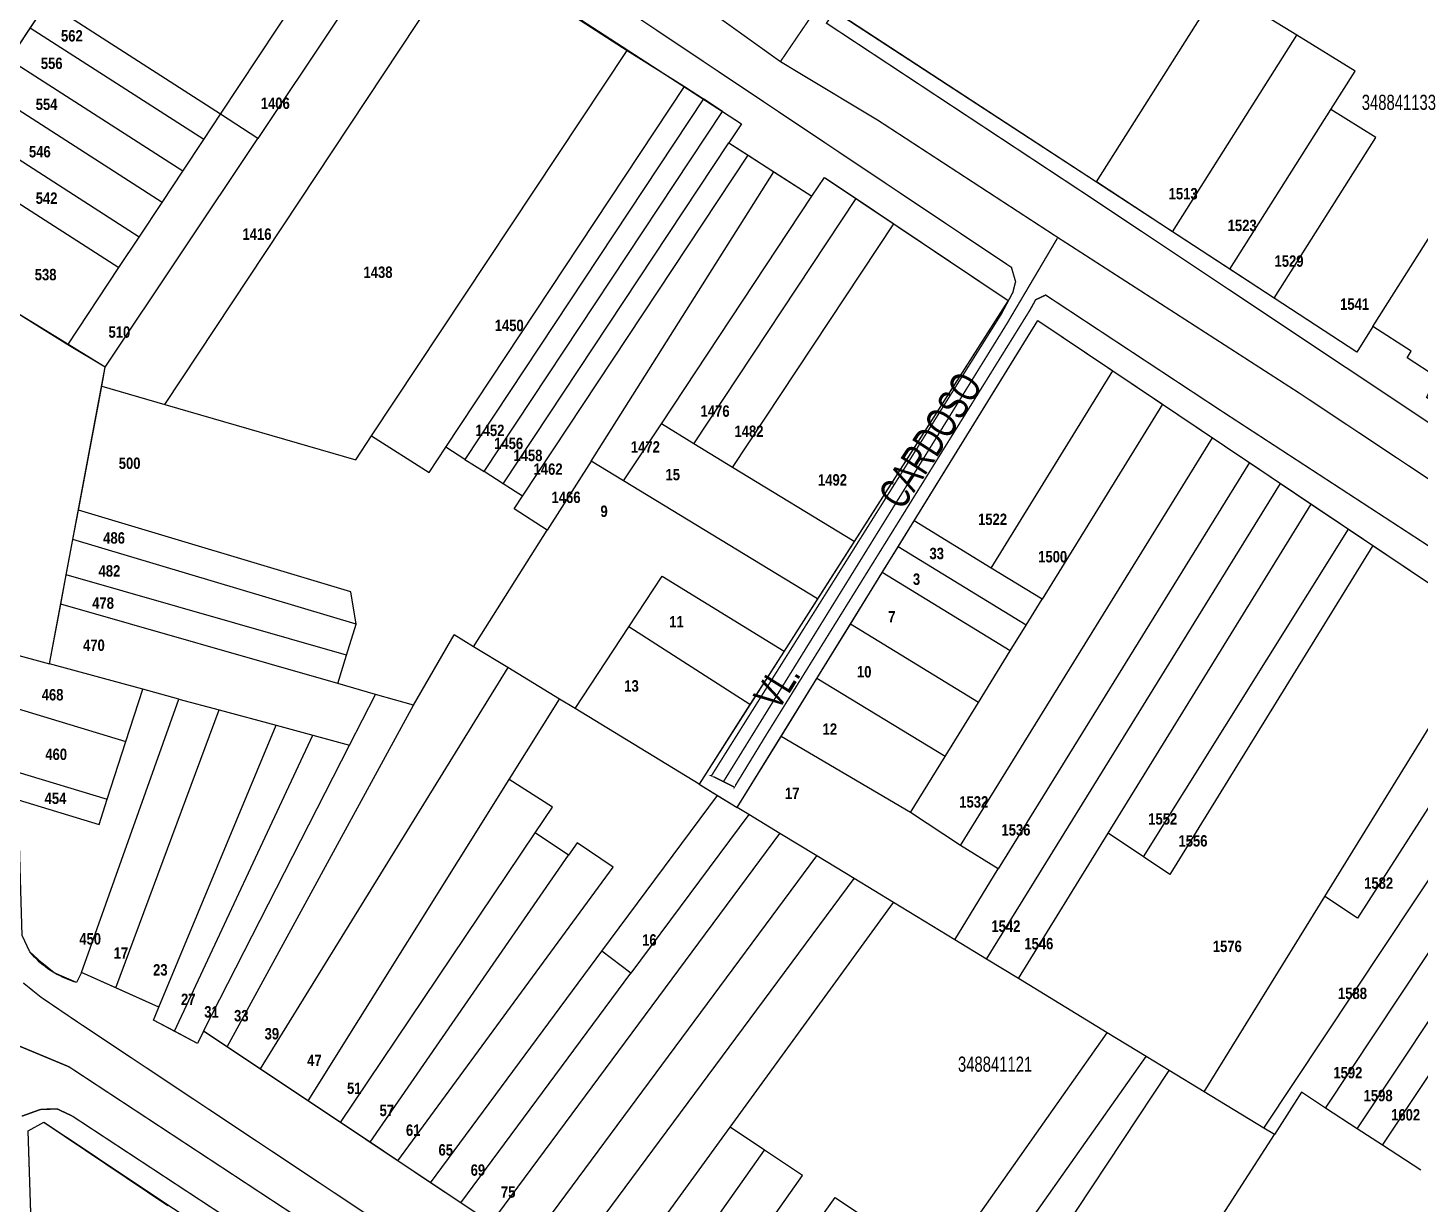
# Model space of a CAD drawing. Extents: x 203136 to 205923, y 4839890 to 4842982.
# Drawn here: x 203480.9 to 203664.5, y 4840513.5 to 4840668.6 of the extents above; entities that cross this region are included whole.
import ezdxf
from ezdxf.enums import TextEntityAlignment as Align

# ---------------------------------------------------------------- set-up
doc = ezdxf.new("R2010")
doc.units = 0
doc.header["$LTSCALE"] = 1.5
doc.header["$MEASUREMENT"] = 0
for name, color, linetype in [('CD_MALHA_LOTES', 40, 'CONTINUOUS'), ('CD_TXT_QUADRA', 7, 'CONTINUOUS'), ('RU-QUADRAS', 210, 'CONTINUOUS'), ('SV-EIXO-RUA-PAV', 20, 'CONTINUOUS'), ('SV-RUA-PAVIM-S-GUIA-C-GUIA', 7, 'CONTINUOUS'), ('SV-TXT-RUA-PAV-S-GUIA-C-GUIA', 7, 'CONTINUOUS'), ('Th_NmrPort', 1, 'CONTINUOUS')]:
    doc.layers.add(name, color=color, linetype=linetype)
doc.styles.add('3488-41-2D_TXTB$0$ARIAL', font='ARIAL.TTF')
doc.styles.add('ARIAL', font='ARIAL.TTF')
doc.styles.get("Standard").update_dxf_attribs({"font": 'swisscbo.ttf'})

msp = doc.modelspace()

# ---------------------------------------------------------------- linework, layer by layer
at = {"layer": 'CD_MALHA_LOTES', "linetype": 'Continuous', "flags": 128}
for points in [[(203506.29, 4840657.2), (203526.34, 4840687.51)], [(203531.34, 4840684.2), (203511.22, 4840654.03)], [(203498.96, 4840618.93), (203538.85, 4840679.23)], [(203538.85, 4840679.23), (203559.93, 4840665.61)], [(203481.22, 4840668.58), (203483.43, 4840671.92)], [(203506.29, 4840657.2), (203483.43, 4840671.92)], [(203588.24, 4840670.21), (203621.79, 4840648.28)], [(203621.79, 4840648.28), (203635.67, 4840670.24)], [(203478.46, 4840664.42), (203481.22, 4840668.58)], [(203504.08, 4840653.87), (203481.22, 4840668.58)], [(203648.22, 4840667.62), (203644.83, 4840669.7)], [(203631.83, 4840641.72), (203648.22, 4840667.62)], [(203655.89, 4840662.9), (203648.22, 4840667.62)], [(203526.2, 4840614.78), (203559.93, 4840665.61)], [(203559.93, 4840665.61), (203567.46, 4840660.85)], [(203501.32, 4840649.7), (203478.88, 4840664.14)], [(203652.68, 4840657.83), (203655.89, 4840662.9)], [(203536.01, 4840613.32), (203567.46, 4840660.85)], [(203567.46, 4840660.85), (203569.98, 4840659.22)], [(203498.59, 4840645.56), (203477.64, 4840659.05)], [(203569.98, 4840659.22), (203538.53, 4840611.69)], [(203572.49, 4840657.59), (203569.98, 4840659.22)], [(203504.08, 4840653.87), (203506.29, 4840657.2)], [(203511.22, 4840654.03), (203506.29, 4840657.2)], [(203541.06, 4840610.07), (203572.49, 4840657.59)], [(203572.49, 4840657.59), (203575.01, 4840655.96)], [(203639.37, 4840636.79), (203652.68, 4840657.83)], [(203658.64, 4840654.16), (203652.68, 4840657.83)], [(203575.01, 4840655.96), (203573.33, 4840653.42)], [(203658.25, 4840629.23), (203674.7, 4840655.23)], [(203491.11, 4840623.87), (203511.22, 4840654.03)], [(203501.32, 4840649.7), (203504.08, 4840653.87)], [(203543.58, 4840608.45), (203573.33, 4840653.42)], [(203573.33, 4840653.42), (203575.85, 4840651.8)], [(203645.23, 4840632.96), (203658.64, 4840654.16)], [(203495.58, 4840641.01), (203477.64, 4840652.56)], [(203546.1, 4840606.82), (203575.85, 4840651.8)], [(203575.85, 4840651.8), (203579.27, 4840649.6)], [(203498.59, 4840645.56), (203501.32, 4840649.7)], [(203555.15, 4840611.47), (203579.27, 4840649.6)], [(203579.27, 4840649.6), (203584.27, 4840646.39)], [(203584.27, 4840646.39), (203585.95, 4840648.87)], [(203585.95, 4840648.87), (203590.1, 4840646.08)], [(203631.83, 4840641.72), (203621.79, 4840648.28)], [(203477.64, 4840646.81), (203492.91, 4840636.98)], [(203564.42, 4840616.36), (203584.27, 4840646.39)], [(203568.69, 4840613.75), (203590.1, 4840646.08)], [(203590.1, 4840646.08), (203595.08, 4840642.74)], [(203495.58, 4840641.01), (203498.59, 4840645.56)], [(203573.82, 4840610.63), (203595.08, 4840642.74)], [(203595.08, 4840642.74), (203610.13, 4840632.63)], [(203492.91, 4840636.98), (203495.58, 4840641.01)], [(203639.37, 4840636.79), (203631.83, 4840641.72)], [(203486.18, 4840626.81), (203492.91, 4840636.98)], [(203645.23, 4840632.96), (203639.37, 4840636.79)], [(203486.18, 4840626.81), (203477.64, 4840632.1)], [(203610.13, 4840632.63), (203589.84, 4840600.87)], [(203656.11, 4840625.85), (203645.23, 4840632.96)], [(203597.74, 4840603.57), (203614.05, 4840630)], [(203614.05, 4840630), (203623.94, 4840623.36)], [(203658.25, 4840629.23), (203656.11, 4840625.85)], [(203663.27, 4840625.95), (203658.25, 4840629.23)], [(203491.11, 4840623.87), (203486.18, 4840626.81)], [(203662.74, 4840625.1), (203663.27, 4840625.95)], [(203490.64, 4840621.33), (203491.11, 4840623.87)], [(203666.65, 4840622.55), (203662.74, 4840625.1)], [(203607.9, 4840597.36), (203623.94, 4840623.36)], [(203623.94, 4840623.36), (203630.5, 4840618.95)], [(203487.56, 4840604.99), (203490.64, 4840621.33)], [(203490.64, 4840621.33), (203498.96, 4840618.93)], [(203498.96, 4840618.93), (203524.13, 4840611.65)], [(203630.5, 4840618.95), (203614.63, 4840593.24)], [(203630.5, 4840618.95), (203637.07, 4840614.55)], [(203524.13, 4840611.65), (203526.2, 4840614.78)], [(203526.2, 4840614.78), (203533.8, 4840609.98)], [(203559.45, 4840608.85), (203564.42, 4840616.36)], [(203568.69, 4840613.75), (203564.42, 4840616.36)], [(203533.8, 4840609.98), (203536.01, 4840613.32)], [(203538.53, 4840611.69), (203536.01, 4840613.32)], [(203573.82, 4840610.63), (203568.69, 4840613.75)], [(203603.87, 4840560.75), (203637.07, 4840614.55)], [(203637.07, 4840614.55), (203641.97, 4840611.26)], [(203538.53, 4840611.69), (203541.06, 4840610.07)], [(203555.15, 4840611.47), (203549.38, 4840602.34)], [(203559.45, 4840608.85), (203555.15, 4840611.47)], [(203641.97, 4840611.26), (203608.85, 4840557.7)], [(203641.97, 4840611.26), (203646.04, 4840608.52)], [(203543.58, 4840608.45), (203541.06, 4840610.07)], [(203589.84, 4840600.87), (203573.82, 4840610.63)], [(203546.1, 4840606.82), (203543.58, 4840608.45)], [(203585, 4840593.28), (203559.45, 4840608.85)], [(203607.31, 4840545.76), (203646.04, 4840608.52)], [(203646.04, 4840608.52), (203650.11, 4840605.79)], [(203545, 4840605.16), (203546.1, 4840606.82)], [(203623.33, 4840562.39), (203650.11, 4840605.79)], [(203650.11, 4840605.79), (203655.01, 4840602.5)], [(203486.83, 4840601.14), (203487.56, 4840604.99)], [(203523.49, 4840594.24), (203487.56, 4840604.99)], [(203549.38, 4840602.34), (203545, 4840605.16)], [(203539.67, 4840586.98), (203549.38, 4840602.34)], [(203595.64, 4840600.17), (203597.74, 4840603.57)], [(203607.9, 4840597.36), (203597.74, 4840603.57)], [(203628, 4840559.25), (203655.01, 4840602.5)], [(203655.01, 4840602.5), (203658.25, 4840600.32)], [(203485.95, 4840596.45), (203486.83, 4840601.14)], [(203524.2, 4840589.96), (203486.83, 4840601.14)], [(203589.84, 4840600.87), (203585, 4840593.28)], [(203593.54, 4840596.77), (203595.64, 4840600.17)], [(203612.53, 4840589.83), (203595.64, 4840600.17)], [(203658.25, 4840600.32), (203631.47, 4840556.92)], [(203658.25, 4840600.32), (203673.96, 4840589.78)], [(203485.23, 4840592.6), (203485.95, 4840596.45)], [(203522.92, 4840585.85), (203485.95, 4840596.45)], [(203560.15, 4840589.61), (203564.54, 4840596.29)], [(203564.54, 4840596.29), (203580.6, 4840586.4)], [(203589.34, 4840589.96), (203593.54, 4840596.77)], [(203610.43, 4840586.43), (203593.54, 4840596.77)], [(203614.63, 4840593.24), (203607.9, 4840597.36)], [(203524.2, 4840589.96), (203523.49, 4840594.24)], [(203585, 4840593.28), (203580.6, 4840586.4)], [(203612.53, 4840589.83), (203614.63, 4840593.24)], [(203483.74, 4840584.71), (203485.23, 4840592.6)], [(203521.76, 4840582.12), (203485.23, 4840592.6)], [(203522.92, 4840585.85), (203524.2, 4840589.96)], [(203553.06, 4840578.82), (203560.15, 4840589.61)], [(203576.1, 4840579.35), (203560.15, 4840589.61)], [(203584.93, 4840582.81), (203589.34, 4840589.96)], [(203606.23, 4840579.62), (203589.34, 4840589.96)], [(203610.43, 4840586.43), (203612.53, 4840589.83)], [(203651.9, 4840554.04), (203673.96, 4840589.78)], [(203531.76, 4840579.26), (203537.09, 4840588.55)], [(203539.67, 4840586.98), (203537.09, 4840588.55)], [(203478.72, 4840586.07), (203483.74, 4840584.71)], [(203521.76, 4840582.12), (203522.92, 4840585.85)], [(203544.16, 4840584.24), (203539.67, 4840586.98)], [(203580.6, 4840586.4), (203576.1, 4840579.35)], [(203606.23, 4840579.62), (203610.43, 4840586.43)], [(203678.86, 4840586.49), (203656.23, 4840551.17)], [(203496.05, 4840581.37), (203483.74, 4840584.71)], [(203544.16, 4840584.24), (203511.51, 4840531.33)], [(203550.99, 4840580.08), (203544.16, 4840584.24)], [(203526.74, 4840580.7), (203521.76, 4840582.12)], [(203580.21, 4840575.15), (203584.93, 4840582.81)], [(203601.84, 4840572.51), (203584.93, 4840582.81)], [(203643.85, 4840523.49), (203683.59, 4840583.31)], [(203487.96, 4840544.02), (203500.82, 4840580.08)], [(203493.82, 4840574.49), (203496.05, 4840581.37)], [(203500.82, 4840580.08), (203496.05, 4840581.37)], [(203500.82, 4840580.08), (203506.11, 4840578.65)], [(203523.32, 4840573.99), (203526.74, 4840580.7)], [(203531.76, 4840579.26), (203526.74, 4840580.7)], [(203544.35, 4840569.47), (203550.99, 4840580.08)], [(203553.06, 4840578.82), (203550.99, 4840580.08)], [(203651.98, 4840526.14), (203687.99, 4840580.35)], [(203479.05, 4840578.96), (203493.82, 4840574.49)], [(203492.51, 4840541.97), (203506.11, 4840578.65)], [(203506.11, 4840578.65), (203513.62, 4840576.62)], [(203507.19, 4840534.21), (203531.76, 4840579.26)], [(203569.4, 4840568.86), (203553.06, 4840578.82)], [(203576.1, 4840579.35), (203569.4, 4840568.86)], [(203601.84, 4840572.51), (203606.23, 4840579.62)], [(203498.17, 4840539.42), (203513.62, 4840576.62)], [(203513.62, 4840576.62), (203518.47, 4840575.3)], [(203656.16, 4840523.41), (203692.15, 4840577.56)], [(203491.36, 4840566.88), (203493.82, 4840574.49)], [(203500.24, 4840536.26), (203518.47, 4840575.3)], [(203518.47, 4840575.3), (203523.32, 4840573.99)], [(203574.43, 4840565.79), (203580.21, 4840575.15)], [(203597.27, 4840565.1), (203580.21, 4840575.15)], [(203659.51, 4840521.22), (203695.47, 4840575.34)], [(203504.07, 4840536.29), (203523.32, 4840573.99)], [(203597.27, 4840565.1), (203601.84, 4840572.51)], [(203479.44, 4840570.48), (203491.36, 4840566.88)], [(203517.85, 4840527.09), (203544.35, 4840569.47)], [(203550.07, 4840565.83), (203544.35, 4840569.47)], [(203569.4, 4840568.86), (203571.83, 4840567.38)], [(203556.58, 4840546.81), (203571.83, 4840567.38)], [(203571.83, 4840567.38), (203574.43, 4840565.79)], [(203487.33, 4840542.7), (203484.35, 4840543.99), (203482.72, 4840545.27), (203481.15, 4840546.76), (203480.13, 4840548.89), (203479.61, 4840566.77)], [(203479.61, 4840566.77), (203490.28, 4840563.55)], [(203490.28, 4840563.55), (203491.36, 4840566.88)], [(203547.78, 4840562.42), (203550.07, 4840565.83)], [(203575.94, 4840564.87), (203574.43, 4840565.79)], [(203603.87, 4840560.75), (203597.27, 4840565.1)], [(203575.94, 4840564.87), (203560.42, 4840543.92)], [(203580.06, 4840562.36), (203575.94, 4840564.87)], [(203522.13, 4840524.23), (203547.78, 4840562.42)], [(203541.98, 4840510.97), (203580.06, 4840562.36)], [(203552.18, 4840559.47), (203547.78, 4840562.42)], [(203584.94, 4840559.39), (203580.06, 4840562.36)], [(203611.49, 4840543.21), (203623.33, 4840562.39)], [(203628, 4840559.25), (203623.33, 4840562.39)], [(203553.32, 4840561.11), (203552.18, 4840559.47)], [(203558.07, 4840557.89), (203553.32, 4840561.11)], [(203608.85, 4840557.7), (203603.87, 4840560.75)], [(203526.04, 4840521.62), (203552.18, 4840559.47)], [(203529.69, 4840519.18), (203558.07, 4840557.89)], [(203547.57, 4840508.94), (203584.94, 4840559.39)], [(203589.83, 4840556.41), (203584.94, 4840559.39)], [(203631.47, 4840556.92), (203628, 4840559.25)], [(203552.34, 4840505.8), (203589.83, 4840556.41)], [(203595.01, 4840553.25), (203589.83, 4840556.41)], [(203603.12, 4840548.31), (203608.85, 4840557.7)], [(203573.48, 4840523.6), (203595.01, 4840553.25)], [(203603.12, 4840548.31), (203595.01, 4840553.25)], [(203636, 4840528.27), (203651.9, 4840554.04)], [(203656.23, 4840551.17), (203651.9, 4840554.04)], [(203533.97, 4840516.28), (203556.58, 4840546.81)], [(203560.42, 4840543.92), (203556.58, 4840546.81)], [(203607.31, 4840545.76), (203603.12, 4840548.31)], [(203611.49, 4840543.21), (203607.31, 4840545.76)], [(203487.96, 4840544.02), (203487.33, 4840542.7)], [(203492.51, 4840541.97), (203487.96, 4840544.02)], [(203537.98, 4840513.64), (203560.42, 4840543.92)], [(203623.21, 4840536.06), (203611.49, 4840543.21)], [(203498.17, 4840539.42), (203492.51, 4840541.97)], [(203497.47, 4840537.73), (203498.17, 4840539.42)], [(203500.24, 4840536.26), (203497.47, 4840537.73)], [(203503.25, 4840534.67), (203500.24, 4840536.26)], [(203504.07, 4840536.29), (203503.25, 4840534.67)], [(203507.19, 4840534.21), (203504.07, 4840536.29)], [(203600.16, 4840503.36), (203623.21, 4840536.06)], [(203628.35, 4840532.94), (203623.21, 4840536.06)], [(203511.51, 4840531.33), (203507.19, 4840534.21)], [(203590.17, 4840478.77), (203628.35, 4840532.94)], [(203631.39, 4840531.08), (203628.35, 4840532.94)], [(203517.85, 4840527.09), (203511.51, 4840531.33)], [(203594.74, 4840475.71), (203631.39, 4840531.08)], [(203636, 4840528.27), (203631.39, 4840531.08)], [(203522.13, 4840524.23), (203517.85, 4840527.09)], [(203643.85, 4840523.49), (203636, 4840528.27)], [(203648.81, 4840528.21), (203645.26, 4840522.63)], [(203651.98, 4840526.14), (203648.81, 4840528.21)], [(203656.16, 4840523.41), (203651.98, 4840526.14)], [(203480.92, 4840523.13), (203483.01, 4840524.26)], [(203482.64, 4840470.35), (203480.92, 4840523.13)], [(203483.01, 4840524.26), (203499.37, 4840513.28)], [(203526.04, 4840521.62), (203522.13, 4840524.23)], [(203558.78, 4840503.35), (203573.48, 4840523.6)], [(203578.03, 4840520.56), (203573.48, 4840523.6)], [(203645.26, 4840522.63), (203643.85, 4840523.49)], [(203659.51, 4840521.22), (203656.16, 4840523.41)], [(203529.69, 4840519.18), (203526.04, 4840521.62)], [(203608.91, 4840466.25), (203645.26, 4840522.63)], [(203664.54, 4840517.94), (203659.51, 4840521.22)], [(203563.62, 4840500.12), (203578.03, 4840520.56)], [(203583.02, 4840517.22), (203578.03, 4840520.56)], [(203533.97, 4840516.28), (203529.69, 4840519.18)], [(203537.98, 4840513.64), (203533.97, 4840516.28)], [(203568.61, 4840496.78), (203583.02, 4840517.22)], [(203571.06, 4840491.54), (203587.33, 4840514.34)], [(203587.33, 4840514.34), (203591.33, 4840511.67)], [(203541.98, 4840510.97), (203537.98, 4840513.64)]]:
    msp.add_lwpolyline(points, dxfattribs=at)
at = {"layer": 'RU-QUADRAS', "color": 6, "linetype": 'Continuous'}
msp.add_lwpolyline([(203588.24, 4840670.21), (203626.42, 4840726.84), (203749.4, 4840644.34), (203712.47, 4840589.02), (203665.32, 4840619.83), (203666.65, 4840622.55), (203662.74, 4840625.1), (203663.27, 4840625.95), (203658.25, 4840629.23), (203656.11, 4840625.85)], close=True, dxfattribs=at)
for points in [[(203478.46, 4840664.42), (203503.57, 4840702.27), (203575.01, 4840655.96), (203573.33, 4840653.42), (203584.27, 4840646.39), (203585.95, 4840648.87), (203610.13, 4840632.63), (203569.4, 4840568.86), (203574.43, 4840565.79), (203614.05, 4840630), (203755.33, 4840535.14), (203687.76, 4840435.18)], [(203478.72, 4840586.07), (203483.74, 4840584.71), (203491.11, 4840623.87), (203477.64, 4840632.1)]]:
    msp.add_lwpolyline(points, dxfattribs=at)
msp.add_lwpolyline([(203546.72, 4840507.8), (203504.07, 4840536.29), (203503.25, 4840534.67), (203497.47, 4840537.73), (203498.17, 4840539.42), (203487.96, 4840544.02), (203487.33, 4840542.7, -0.1536751031), (203481.15, 4840546.76), (203480.13, 4840548.89)], format="xyb", dxfattribs=at)
msp.add_lwpolyline([(203480.92, 4840523.13), (203483.01, 4840524.26, -0.0047218319), (203664.31, 4840401.43), (203586.27, 4840282.33), (203584.76, 4840282.1), (203533.3, 4840315.98), (203531.98, 4840313.85), (203511.1, 4840327.6), (203512.38, 4840329.74), (203486.68, 4840346.67), (203485.57, 4840380.74), (203489.57, 4840380.71), (203488.68, 4840407.92), (203484.69, 4840407.72)], format="xyb", close=True, dxfattribs=at)
at = {"layer": 'SV-EIXO-RUA-PAV', "const_width": 0.18}
for points in [[(203580.120562, 4840664.147597), (203626.1314, 4840731.779227), (203628.325315, 4840736.780062), (203638.778673, 4840752.847262), (203650.32899, 4840770.237263), (203662.556838, 4840789.17591), (203670.525911, 4840801.436022)], [(203477.596786, 4840732.524392), (203488.611829, 4840725.487378), (203499.838707, 4840718.236686), (203523.578875, 4840702.916675), (203557.025615, 4840680.696813), (203580.120562, 4840664.147597), (203593.045182, 4840656.371911), (203616.902297, 4840640.818008), (203648.477891, 4840620.469292), (203686.83639, 4840594.974923), (203709.956124, 4840578.054282), (203767.922919, 4840539.492958), (203791.707918, 4840524.393492), (203831.861806, 4840498.002833), (203877.026579, 4840467.269408), (203924.128894, 4840435.934676), (203964.884089, 4840409.009523), (204003.701741, 4840382.552053), (204035.570967, 4840361.105467), (204064.901345, 4840341.796858)], [(203616.634665, 4840640.844224), (203609.984436, 4840629.58999), (203572.640842, 4840569.226373)], [(204268.781052, 4840012.602369), (204186.407226, 4840066.34591), (204142.794789, 4840095.634655), (204097.044487, 4840126.419905), (204044.615255, 4840160.1667), (203994.854559, 4840192.693707), (203986.730674, 4840198.038368), (203973.224684, 4840206.471717), (203959.377131, 4840216.984163), (203910.745926, 4840249.191672), (203850.916746, 4840289.397734), (203796.526583, 4840325.657843), (203774.654794, 4840340.307392), (203736.484108, 4840365.863905), (203699.744086, 4840390.392802), (203678.755054, 4840403.431096), (203609.713804, 4840451.020654), (203517.104434, 4840511.321389), (203486.307925, 4840531.58389), (203477.520859, 4840535.243924)]]:
    msp.add_lwpolyline(points, dxfattribs=at)
at = {"layer": 'SV-RUA-PAVIM-S-GUIA-C-GUIA', "linetype": 'Continuous', "const_width": 0.18, "flags": 128}
msp.add_lwpolyline([(203586.19, 4840669.22), (203621.15, 4840646.15), (203654.65, 4840623.82), (203654.68, 4840623.81), (203710.65, 4840586.52), (203711.95, 4840586.41), (203713.14, 4840587.18), (203714.36, 4840588.54), (203751.03, 4840643.36), (203749.29, 4840646.09), (203724.22, 4840662.16), (203693.45, 4840683.69), (203660.99, 4840706.6), (203641.42, 4840719.25), (203627.29, 4840728.38), (203627.27, 4840728.38), (203625.86, 4840728.07)], close=True, dxfattribs=at)
at = {"layer": 'SV-RUA-PAVIM-S-GUIA-C-GUIA', "linetype": 'Continuous', "const_width": 0.18}
for points in [[(203549.85, 4840677.62), (203610.55, 4840637.03), (203610.58, 4840637.02), (203611.13, 4840635.11), (203611.12, 4840635.11), (203610.77, 4840633.72), (203609.23, 4840630.83), (203571.03, 4840569.97), (203571.02, 4840569.97), (203574.04, 4840568.48), (203574.04, 4840568.45), (203578.15, 4840575.19), (203613.07, 4840631.46), (203613.77, 4840632.74), (203614.98, 4840633.31), (203615.08, 4840633.37), (203638.64, 4840617.83), (203671.23, 4840596.59)], [(203549.2, 4840496.41), (203487.6, 4840537.38), (203482.62, 4840540.76), (203480.29, 4840542.64)]]:
    msp.add_lwpolyline(points, dxfattribs=at)
at = {"layer": 'SV-RUA-PAVIM-S-GUIA-C-GUIA', "const_width": 0.18}
for points in [[(203480.09, 4840525.06), (203482.62, 4840525.97)], [(203482.62, 4840525.97), (203482.63, 4840525.98)], [(203482.63, 4840525.98), (203484.87, 4840526)], [(203484.87, 4840526), (203484.78, 4840526.01)], [(203484.78, 4840526.01), (203486.74, 4840525.09)], [(203486.74, 4840525.09), (203511.53, 4840508.79)]]:
    msp.add_lwpolyline(points, dxfattribs=at)

# ---------------------------------------------------------------- texts
at = {"layer": 'CD_TXT_QUADRA', "style": 'ARIAL', "width": 0.7}
for s, p in [('348841133', (203656.77, 4840657.78)), ('348841121', (203603.53, 4840530.93))]:
    msp.add_text(s, height=2, dxfattribs=at).set_placement(p)
at = {"layer": 'SV-TXT-RUA-PAV-S-GUIA-C-GUIA', "style": '3488-41-2D_TXTB$0$ARIAL', "width": 0.7}
for s, rotation, p in [('CARDOSO', 57, (203596.180737, 4840604.855986)), ('VL.', 58, (203579.801494, 4840578.377259))]:
    msp.add_text(s, height=4, rotation=rotation, dxfattribs=at).set_placement(p)
at = {"layer": 'Th_NmrPort', "color": 1}
for s, p in [('562', (203485.264482, 4840667.553568)), ('556', (203482.604482, 4840663.923568)), ('554', (203481.931621, 4840658.52022)), ('1406', (203511.608086, 4840658.654422)), ('546', (203481.041621, 4840652.27022)), ('542', (203481.931621, 4840646.14022)), ('1513', (203631.311591, 4840646.731875)), ('1523', (203639.091591, 4840642.541875)), ('1416', (203509.196432, 4840641.394482)), ('1529', (203645.271591, 4840637.841875)), ('538', (203481.801621, 4840636.06022)), ('1438', (203525.156432, 4840636.374482)), ('1541', (203653.911591, 4840632.161875)), ('1450', (203542.446432, 4840629.354482)), ('510', (203491.528086, 4840628.484422)), ('1476', (203569.596432, 4840618.054482)), ('1452', (203539.906432, 4840615.514482)), ('1482', (203574.066432, 4840615.394482)), ('1456', (203542.378086, 4840613.794422)), ('1458', (203544.918086, 4840612.214422)), ('1472', (203560.406432, 4840613.334482)), ('500', (203492.8805, 4840611.177348)), ('1462', (203547.578086, 4840610.404422)), ('15', (203564.973636, 4840609.685738)), ('1492', (203585.076432, 4840608.984482)), ('1466', (203549.946432, 4840606.684482)), ('9', (203556.393636, 4840604.845738)), ('1522', (203606.176432, 4840603.784482)), ('486', (203490.8305, 4840601.327348)), ('33', (203599.771875, 4840599.278409)), ('1500', (203614.104262, 4840598.853636)), ('482', (203490.2205, 4840596.977348)), ('3', (203597.591875, 4840595.888409)), ('478', (203489.3805, 4840592.737348)), ('11', (203565.463636, 4840590.275738)), ('7', (203594.331875, 4840590.938409)), ('470', (203488.1705, 4840587.177348)), ('10', (203590.211875, 4840583.678409)), ('13', (203559.533636, 4840581.815738)), ('468', (203482.7205, 4840580.647348)), ('12', (203585.681875, 4840576.118409)), ('460', (203483.196856, 4840572.789163)), ('454', (203483.103127, 4840566.985763)), ('17', (203580.721875, 4840567.658409)), ('1532', (203603.704262, 4840566.513636)), ('1536', (203609.264262, 4840562.823636)), ('1552', (203628.614262, 4840564.273636)), ('1556', (203632.604262, 4840561.373636)), ('1582', (203657.084262, 4840555.803636)), ('1542', (203607.934262, 4840550.123636)), ('450', (203487.680931, 4840548.452191)), ('16', (203561.88978, 4840548.311621)), ('1546', (203612.284262, 4840547.823636)), ('17', (203492.210931, 4840546.572191)), ('1576', (203637.134262, 4840547.463636)), ('23', (203497.404146, 4840544.363876)), ('27', (203501.090235, 4840540.473242)), ('1588', (203653.636432, 4840541.264482)), ('31', (203504.156221, 4840538.825513)), ('33', (203508.080733, 4840538.321017)), ('39', (203512.111591, 4840535.941875)), ('47', (203517.724262, 4840532.413636)), ('1592', (203653.026432, 4840530.804482)), ('51', (203522.976432, 4840528.754482)), ('1598', (203657.016432, 4840527.784482)), ('57', (203527.268086, 4840525.824422)), ('1602', (203660.646432, 4840525.244482)), ('61', (203530.74978, 4840523.221621)), ('65', (203535.03978, 4840520.621621)), ('69', (203539.27978, 4840517.961621)), ('75', (203543.26978, 4840515.061621))]:
    msp.add_text(s, height=1.5, dxfattribs=at).set_placement(p, align=Align.MIDDLE_LEFT)

doc.saveas('drawing.dxf')
